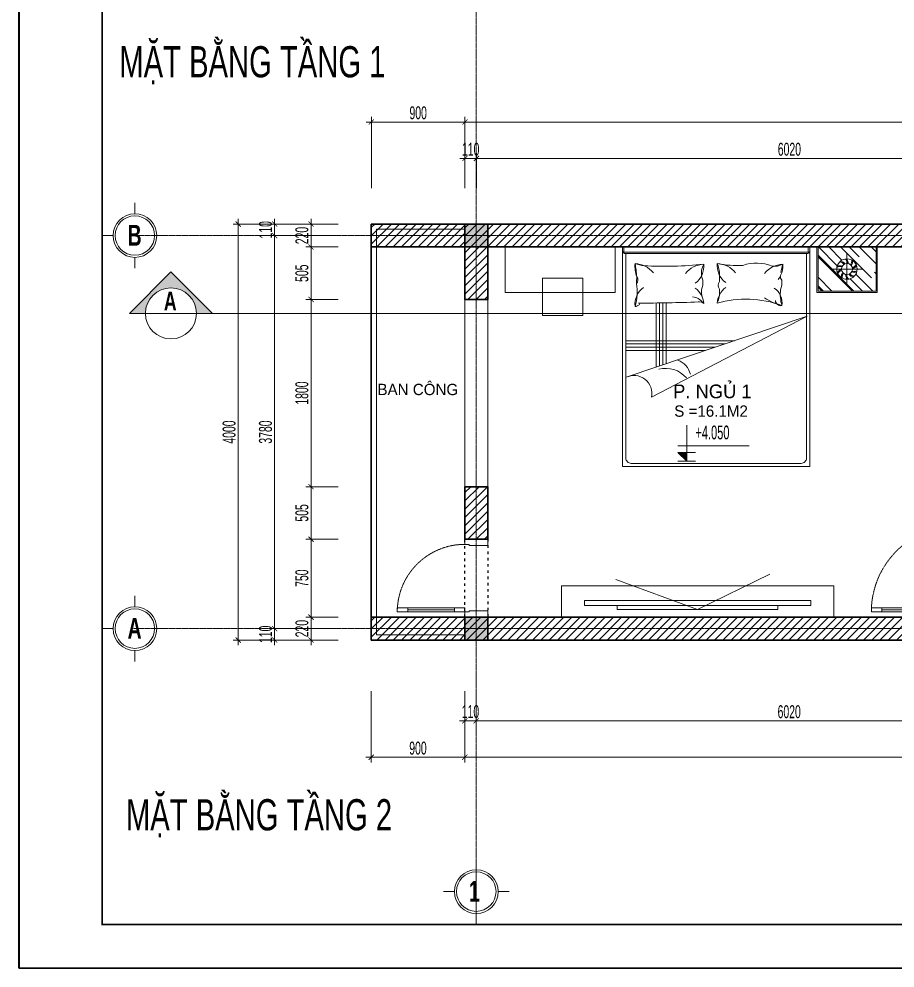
# Model space of a CAD drawing. Header units: millimetres. Extents: x 1336014 to 2939047, y -333549 to -60566.
# Drawn here: x 1362817 to 1371242, y -109720 to -100593 of the extents above; entities that cross this region are included whole.
import ezdxf
from ezdxf.enums import TextEntityAlignment as Align

# ---------------------------------------------------------------- set-up
doc = ezdxf.new("R2010")
doc.units = ezdxf.units.MM
doc.header["$MEASUREMENT"] = 0
for name, pattern in [('ACAD_ISO03W100', [30, 12, -18]), ('CENTER2', [1.125, 0.75, -0.125, 0.125, -0.125]), ('HIDDEN', [0.375, 0.25, -0.125])]:
    doc.linetypes.add(name, pattern=pattern)
for name, color, linetype, lineweight in [('01.Cut', 255, 'Continuous', 35), ('02.Thay', 145, 'Continuous', 15), ('03.Manh', 251, 'Continuous', 13), ('05.Text', 253, 'Continuous', 18), ('06.betong', 2, 'Continuous', 35), ('07.noithat', 45, 'Continuous', 9), ('08.Dim', 156, 'Continuous', 15), ('09.Hatch', 250, 'Continuous', 5), ('10.Text', 254, 'Continuous', 18), ('10.truc', 250, 'CENTER2', 20), ('11.Khung bo', 32, 'Continuous', 50), ('12.Khung', 36, 'Continuous', 25), ('14. Net cua', 34, 'Continuous', 20), ('DIM', 252, 'Continuous', 20), ('NN_KI HIEU', 22, 'Continuous', 18)]:
    doc.layers.add(name, color=color, linetype=linetype, lineweight=lineweight)
doc.layers.add('text', color=7, linetype='Continuous')
doc.layers.add('truc1', color=250, linetype='ACAD_ISO03W100')
doc.layers.add('Tpl_Bound', color=1, linetype='Continuous', plot=False)
doc.styles.add('AVANTH', font='')
doc.styles.add('AVANTHB', font='')
doc.styles.add('TT5_Ghi chu 1', font='', dxfattribs={"width": 0.7, "height": 240})
doc.styles.add('TT5_Text Dim', font='hoatbif.shx', dxfattribs={"width": 0.6})
doc.styles.get('AVANTH').set_extended_font_data('.VnAvantH')
doc.styles.get('AVANTHB').set_extended_font_data('.VnAvantH', bold=True)
doc.styles.get('TT5_Ghi chu 1').set_extended_font_data('.VnBlackH')
doc.dimstyles.new('TT5_Dim 1-50', dxfattribs={"dimscale": 50, "dimtxt": 2.5, "dimasz": 1, "dimexe": 1, "dimexo": 0.5, "dimgap": 0.5, "dimtad": 1, "dimdec": 0, "dimzin": 0, "dimdsep": 46, "dimtxsty": 'TT5_Text Dim', "dimblk": 'ARCHTICK', "dimcen": 0, "dimdle": 1, "dimclrd": 256, "dimclre": 256, "dimclrt": 1, "dimadec": 0, "dimazin": 0, "dimtfac": 0.015, "dimtdec": 0, "dimtix": 1, "dimtmove": 2, "dimatfit": 3, "dimldrblk": 'DOT', "dimfxl": 1, "dimtolj": 1, "dimtzin": 0, "dimlwd": -1, "dimlwe": -1, "dimarcsym": 1})
pattern_1 = [(45, (827697.484, -82061.864), (-39.7747564, 39.7747564), [])]

# ---------------------------------------------------------------- blocks, each defined once
blk = doc.blocks.new('100')
at = {"layer": '11.Khung bo', "const_width": 26.7}
blk.add_lwpolyline([(1860913, -945240), (1860913, -916940), (1896063, -916940), (1896063, -945240)], close=True, dxfattribs=at)
blk.add_lwpolyline([(1860913, -945240), (1860913, -916940), (1896063, -916940), (1896063, -945240)], close=True, dxfattribs=at)
blk.add_lwpolyline([(1860913, -945240), (1860913, -916940), (1896063, -916940), (1896063, -945240)], close=True, dxfattribs=at)
at = {"layer": '12.Khung'}
blk.add_lwpolyline([(1901579, -945940), (1901579, -916240), (1859580, -916240), (1859580, -945940)], close=True, dxfattribs=at)
blk.add_lwpolyline([(1901579, -945940), (1901579, -916240), (1859580, -916240), (1859580, -945940)], close=True, dxfattribs=at)
blk.add_lwpolyline([(1901579, -945940), (1901579, -916240), (1859580, -916240), (1859580, -945940)], close=True, dxfattribs=at)
blk = doc.blocks.new('DFGFH')
h = blk.add_hatch(color=256)
h.dxf.hatch_style = 1
h.paths.add_polyline_path([(15438.1, 12136.8), (15658.1, 12136.8), (15658.1, 12356.8), (15438.1, 12356.8)])
blk.add_lwpolyline([(15438.1, 12136.8), (15658.1, 12136.8), (15658.1, 12356.8), (15438.1, 12356.8)], close=True)
blk = doc.blocks.new('DANHTRUC')
for p, q in [((980383, -947347), (980383, -947137)), ((979963, -947767), (979753, -947767)), ((980803, -947767), (981013, -947767)), ((980383, -948187), (980383, -948397))]:
    blk.add_line(p, q)
for radius in [420, 380]:
    blk.add_circle((980383, -947767), radius)
blk = doc.blocks.new('_ARCHTICK')
at = {"const_width": 0.15}
blk.add_lwpolyline([(-0.5, -0.5), (0.5, 0.5)], dxfattribs=at)
blk = doc.blocks.new('*D214')
at = {"layer": '08.Dim', "transparency": 16777216}
for p, q in [((1367214.5, -107055.9), (1367214.5, -107393.4)), ((1373234.5, -107055.9), (1373234.5, -107393.4)), ((1367164.5, -107343.4), (1373284.5, -107343.4))]:
    blk.add_line(p, q, dxfattribs=at)
at = {"layer": 'Defpoints', "color": 0, "transparency": 16777216}
for p in [(1367214.5, -107030.9), (1373234.5, -107030.9), (1373234.5, -107343.4)]:
    blk.add_point(p, dxfattribs=at)
at = {"layer": '08.Dim', "transparency": 16777216, "xscale": 50, "yscale": 50, "zscale": 50, "rotation": 180}
blk.add_blockref('_ARCHTICK', (1367214.5, -107343.4), dxfattribs=at)
at = {"layer": '08.Dim', "transparency": 16777216, "xscale": 50, "yscale": 50, "zscale": 50}
blk.add_blockref('_ARCHTICK', (1373234.5, -107343.4), dxfattribs=at)
at = {"layer": '08.Dim', "color": 1, "transparency": 16777216, "insert": (1370224.5, -107255.9), "char_height": 125, "attachment_point": 5, "style": 'TT5_Text Dim'}
blk.add_mtext('\\A1;6020', dxfattribs=at)
blk = doc.blocks.new('_DOT')
blk.add_line((-0.5, 0), (-1, 0))
at = {"const_width": 0.5}
blk.add_lwpolyline([(-0.25, 0, 1), (0.25, 0, 1)], format="xyb", close=True, dxfattribs=at)
blk = doc.blocks.new('*D223')
at = {"layer": '08.Dim', "transparency": 16777216}
for p, q in [((1367104.5, -107055.9), (1367104.5, -107743.4)), ((1382104.5, -107055.9), (1382104.5, -107743.4)), ((1367054.5, -107693.4), (1382154.5, -107693.4))]:
    blk.add_line(p, q, dxfattribs=at)
at = {"layer": 'Defpoints', "color": 0, "transparency": 16777216}
for p in [(1367104.5, -107030.9), (1382104.5, -107030.9), (1382104.5, -107693.4)]:
    blk.add_point(p, dxfattribs=at)
at = {"layer": '08.Dim', "transparency": 16777216, "xscale": 50, "yscale": 50, "zscale": 50, "rotation": 180}
blk.add_blockref('_ARCHTICK', (1367104.5, -107693.4), dxfattribs=at)
at = {"layer": '08.Dim', "transparency": 16777216, "xscale": 50, "yscale": 50, "zscale": 50}
blk.add_blockref('_ARCHTICK', (1382104.5, -107693.4), dxfattribs=at)
at = {"layer": '08.Dim', "color": 1, "transparency": 16777216, "insert": (1375104.5, -107605.9), "char_height": 125, "attachment_point": 5, "style": 'TT5_Text Dim'}
blk.add_mtext('\\A1;15000', dxfattribs=at)
blk = doc.blocks.new('*D228')
at = {"layer": '08.Dim', "transparency": 16777216}
for p, q in [((1365888.1, -102565.8), (1365226.1, -102565.8)), ((1365276.1, -102565.8), (1365276.1, -102515.8)), ((1365276.1, -102565.8), (1365276.1, -102675.8)), ((1365888.1, -102675.8), (1365226.1, -102675.8)), ((1365276.1, -102675.8), (1365276.1, -102725.8))]:
    blk.add_line(p, q, dxfattribs=at)
at = {"layer": 'Defpoints', "color": 0, "transparency": 16777216}
for p in [(1365913.1, -102565.8), (1365276.1, -102675.8), (1365913.1, -102675.8)]:
    blk.add_point(p, dxfattribs=at)
at = {"layer": '08.Dim', "transparency": 16777216, "xscale": 50, "yscale": 50, "zscale": 50}
for p, rotation in [((1365276.1, -102565.8), 270), ((1365276.1, -102675.8), 90)]:
    blk.add_blockref('_ARCHTICK', p, dxfattribs=dict(at, rotation=rotation))
at = {"layer": '08.Dim', "color": 1, "transparency": 16777216, "insert": (1365188.6, -102620.8), "char_height": 125, "attachment_point": 5, "rotation": 90, "style": 'TT5_Text Dim'}
blk.add_mtext('\\A1;110', dxfattribs=at)
blk = doc.blocks.new('*D229')
at = {"layer": '08.Dim', "transparency": 16777216}
for p, q in [((1365276.1, -102625.8), (1365276.1, -106505.8)), ((1365888.1, -102675.8), (1365226.1, -102675.8)), ((1365888.1, -106455.8), (1365226.1, -106455.8))]:
    blk.add_line(p, q, dxfattribs=at)
at = {"layer": 'Defpoints', "color": 0, "transparency": 16777216}
for p in [(1365913.1, -102675.8), (1365276.1, -106455.8), (1365913.1, -106455.8)]:
    blk.add_point(p, dxfattribs=at)
at = {"layer": '08.Dim', "transparency": 16777216, "xscale": 50, "yscale": 50, "zscale": 50}
for p, rotation in [((1365276.1, -102675.8), 90), ((1365276.1, -106455.8), 270)]:
    blk.add_blockref('_ARCHTICK', p, dxfattribs=dict(at, rotation=rotation))
at = {"layer": '08.Dim', "color": 1, "transparency": 16777216, "insert": (1365188.6, -104565.8), "char_height": 125, "attachment_point": 5, "rotation": 90, "style": 'TT5_Text Dim'}
blk.add_mtext('\\A1;3780', dxfattribs=at)
blk = doc.blocks.new('*D230')
at = {"layer": '08.Dim', "transparency": 16777216}
for p, q in [((1365276.1, -106455.8), (1365276.1, -106405.8)), ((1365888.1, -106455.8), (1365226.1, -106455.8)), ((1365276.1, -106455.8), (1365276.1, -106565.8)), ((1365888.1, -106565.8), (1365226.1, -106565.8)), ((1365276.1, -106565.8), (1365276.1, -106615.8))]:
    blk.add_line(p, q, dxfattribs=at)
at = {"layer": 'Defpoints', "color": 0, "transparency": 16777216}
for p in [(1365913.1, -106455.8), (1365276.1, -106565.8), (1365913.1, -106565.8)]:
    blk.add_point(p, dxfattribs=at)
at = {"layer": '08.Dim', "transparency": 16777216, "xscale": 50, "yscale": 50, "zscale": 50}
for p, rotation in [((1365276.1, -106455.8), 270), ((1365276.1, -106565.8), 90)]:
    blk.add_blockref('_ARCHTICK', p, dxfattribs=dict(at, rotation=rotation))
at = {"layer": '08.Dim', "color": 1, "transparency": 16777216, "insert": (1365188.6, -106510.8), "char_height": 125, "attachment_point": 5, "rotation": 90, "style": 'TT5_Text Dim'}
blk.add_mtext('\\A1;110', dxfattribs=at)
blk = doc.blocks.new('*D231')
at = {"layer": '08.Dim', "transparency": 16777216}
for p, q in [((1365888.1, -102565.8), (1364876.1, -102565.8)), ((1364926.1, -102515.8), (1364926.1, -106615.8)), ((1365888.1, -106565.8), (1364876.1, -106565.8))]:
    blk.add_line(p, q, dxfattribs=at)
at = {"layer": 'Defpoints', "color": 0, "transparency": 16777216}
for p in [(1365913.1, -102565.8), (1364926.1, -106565.8), (1365913.1, -106565.8)]:
    blk.add_point(p, dxfattribs=at)
at = {"layer": '08.Dim', "transparency": 16777216, "xscale": 50, "yscale": 50, "zscale": 50}
for p, rotation in [((1364926.1, -102565.8), 90), ((1364926.1, -106565.8), 270)]:
    blk.add_blockref('_ARCHTICK', p, dxfattribs=dict(at, rotation=rotation))
at = {"layer": '08.Dim', "color": 1, "transparency": 16777216, "insert": (1364838.6, -104565.8), "char_height": 125, "attachment_point": 5, "rotation": 90, "style": 'TT5_Text Dim'}
blk.add_mtext('\\A1;4000', dxfattribs=at)
blk = doc.blocks.new('*D243')
at = {"layer": '08.Dim', "transparency": 16777216}
for p, q in [((1367166.5, -101934.1), (1373286.5, -101934.1)), ((1367216.5, -102221.6), (1367216.5, -101884.1)), ((1373236.5, -102221.6), (1373236.5, -101884.1))]:
    blk.add_line(p, q, dxfattribs=at)
at = {"layer": 'Defpoints', "color": 0, "transparency": 16777216}
for p in [(1373236.5, -101934.1), (1367216.5, -102246.6), (1373236.5, -102246.6)]:
    blk.add_point(p, dxfattribs=at)
at = {"layer": '08.Dim', "transparency": 16777216, "xscale": 50, "yscale": 50, "zscale": 50, "rotation": 180}
blk.add_blockref('_ARCHTICK', (1367216.5, -101934.1), dxfattribs=at)
at = {"layer": '08.Dim', "transparency": 16777216, "xscale": 50, "yscale": 50, "zscale": 50}
blk.add_blockref('_ARCHTICK', (1373236.5, -101934.1), dxfattribs=at)
at = {"layer": '08.Dim', "color": 1, "transparency": 16777216, "insert": (1370226.5, -101846.6), "char_height": 125, "attachment_point": 5, "style": 'TT5_Text Dim'}
blk.add_mtext('\\A1;6020', dxfattribs=at)
blk = doc.blocks.new('*D246')
at = {"layer": '08.Dim', "transparency": 16777216}
for p, q in [((1367106.5, -101934.1), (1367056.5, -101934.1)), ((1367106.5, -102221.6), (1367106.5, -101884.1)), ((1367106.5, -101934.1), (1367216.5, -101934.1)), ((1367216.5, -102221.6), (1367216.5, -101884.1)), ((1367216.5, -101934.1), (1367266.5, -101934.1))]:
    blk.add_line(p, q, dxfattribs=at)
at = {"layer": 'Defpoints', "color": 0, "transparency": 16777216}
for p in [(1367216.5, -101934.1), (1367106.5, -102246.6), (1367216.5, -102246.6)]:
    blk.add_point(p, dxfattribs=at)
at = {"layer": '08.Dim', "transparency": 16777216, "xscale": 50, "yscale": 50, "zscale": 50}
blk.add_blockref('_ARCHTICK', (1367106.5, -101934.1), dxfattribs=at)
at = {"layer": '08.Dim', "transparency": 16777216, "xscale": 50, "yscale": 50, "zscale": 50, "rotation": 180}
blk.add_blockref('_ARCHTICK', (1367216.5, -101934.1), dxfattribs=at)
at = {"layer": '08.Dim', "color": 1, "transparency": 16777216, "insert": (1367161.5, -101846.6), "char_height": 125, "attachment_point": 5, "style": 'TT5_Text Dim'}
blk.add_mtext('\\A1;110', dxfattribs=at)
blk = doc.blocks.new('*D248')
at = {"layer": '08.Dim', "transparency": 16777216}
for p, q in [((1367106.5, -102221.6), (1367106.5, -101534.1)), ((1382106.5, -102221.6), (1382106.5, -101534.1)), ((1367056.5, -101584.1), (1382156.5, -101584.1))]:
    blk.add_line(p, q, dxfattribs=at)
at = {"layer": 'Defpoints', "color": 0, "transparency": 16777216}
for p in [(1382106.5, -101584.1), (1367106.5, -102246.6), (1382106.5, -102246.6)]:
    blk.add_point(p, dxfattribs=at)
at = {"layer": '08.Dim', "transparency": 16777216, "xscale": 50, "yscale": 50, "zscale": 50, "rotation": 180}
blk.add_blockref('_ARCHTICK', (1367106.5, -101584.1), dxfattribs=at)
at = {"layer": '08.Dim', "transparency": 16777216, "xscale": 50, "yscale": 50, "zscale": 50}
blk.add_blockref('_ARCHTICK', (1382106.5, -101584.1), dxfattribs=at)
at = {"layer": '08.Dim', "color": 1, "transparency": 16777216, "insert": (1375306.5, -101496.6), "char_height": 125, "attachment_point": 5, "style": 'TT5_Text Dim'}
blk.add_mtext('\\A1;15000', dxfattribs=at)
blk = doc.blocks.new('*U19')
blk.add_line((-70, 100), (-70, 730))
for points in [[(-50, 0), (-50, 830), (-90, 830), (-90, 0)], [(-50, 100), (-90, 100), (-90, 730), (-50, 730)]]:
    blk.add_lwpolyline(points, close=True)
at = {"lineweight": 13}
for points in [[(-930, -110), (-870, -110), (-870, -40), (-880, -40), (-880, 0), (-930, 0)], [(0, -110), (-60, -110), (-60, -40), (-50, -40), (-50, 0), (0, 0)]]:
    blk.add_lwpolyline(points, close=True, dxfattribs=at)
at = {"linetype": 'HIDDEN'}
blk.add_arc((-50, 0), 830, 90, 180, dxfattribs=at)
blk = doc.blocks.new('r34ter')
at = {"color": 0}
for p, q in [((486563.4, -34717.5), (483646.1, -34717.5)), ((484769.8, -34717.5), (487211.6, -34717.5)), ((486648.9, -34717.5), (486648.9, -35142)), ((486834.2, -34899.2), (486652.5, -34717.5)), ((486879.3, -34844.3), (486752.6, -34717.5)), ((487162.5, -35015.6), (486864.4, -34717.5)), ((487043.3, -34811.1), (486949.7, -34717.5)), ((487206.6, -34880.2), (487043.9, -34717.5)), ((487206.6, -34765.4), (487158.7, -34717.5)), ((487206.6, -35142), (487206.6, -34717.5)), ((484801, -34781.8), (485669.8, -34781.8)), ((485669.8, -34781.8), (484811, -34781.8)), ((486538.6, -34781.8), (485669.8, -34781.8)), ((486994.6, -35142), (486648.9, -34796.3)), ((486979.9, -35142), (486648.9, -34811)), ((486927.3, -35079.8), (486927.3, -34779.7)), ((487077.4, -34929.8), (486777.3, -34929.8)), ((486782.7, -35142), (486648.9, -35008.2)), ((487077, -35142), (486957.9, -35022.9)), ((487177, -35142), (487012.8, -34977.8)), ((487206.6, -34974.4), (487190.5, -34958.3)), ((486700.3, -35142), (486648.9, -35090.6)), ((486685.6, -35142), (486648.9, -35105.3)), ((486648.9, -35142), (487206.6, -35142)), ((485093.8, -35256.2), (485093.8, -35872.8)), ((485125, -35255.8), (485125, -35862.3)), ((485156.2, -35255.3), (485156.2, -35851.8)), ((485187.5, -35254.7), (485187.5, -35841.2)), ((485845.1, -35619.2), (484801, -35619.2)), ((485752.6, -35650.5), (484801, -35650.5)), ((485660.2, -35681.7), (484801, -35681.7)), ((485567.7, -35712.9), (484801, -35712.9))]:
    blk.add_line(p, q, dxfattribs=at)
for points in [[(484696.8, -34717.5), (484696.8, -35154.5), (483638.6, -35154.5), (483638.6, -34717.5)], [(484769.8, -34717.5), (484769.8, -36829.6), (486569.8, -36829.6), (486569.8, -34717.5)], [(486553, -34766.3), (484780.2, -34766.3), (484780.2, -34717.5), (486553, -34717.5), (486553, -34766.3)], [(486636.4, -34717.5), (486636.4, -35154.5), (487219.1, -35154.5), (487219.1, -34717.5)]]:
    blk.add_lwpolyline(points, dxfattribs=at)
for points in [[(484801, -34781.8), (484801, -36746.4, 0.414214), (484853, -36798.4), (486486.6, -36798.4, 0.414214), (486538.6, -36746.4), (486538.6, -34781.8)], [(484976.2, -34897.9, 0.040806), (485549.1, -34883.1, 0.040806)]]:
    blk.add_lwpolyline(points, format="xyb", dxfattribs=at)
blk.add_lwpolyline([(483999, -35018.3), (484386.7, -35018.3), (484386.7, -35376.5), (483999, -35376.5)], close=True, dxfattribs=at)
blk.add_lwpolyline([(485046, -36162.5), (486543.6, -35383.5), (484802.3, -35971.2, -0.631774)], format="xyb", close=True, dxfattribs=at)
for radius in [98, 53.1]:
    blk.add_circle((486927.3, -34929.8), radius, dxfattribs=at)
for centre, radius, start, end in [((484801, -34750.6), 31.2, 180, 270), ((486538.6, -34750.6), 31.2, 270, 0), ((486858, -34909.9), 48, 31.46198, 91.69983), ((486854.8, -34915.3), 63, 33.51025, 79.82997), ((486882.9, -34873), 48, 355.46198, 55.69983), ((486877.2, -34875.5), 63, 357.51025, 43.82997), ((486924.8, -34857.7), 48, 319.46198, 19.69983), ((486918.7, -34856.3), 63, 321.51025, 7.82997), ((485209.4, -34902.4), 320.9, 175.30484, 198.69419), ((485006.8, -34592.7), 306.7, 247.51785, 264.26696), ((484871.7, -35130.4), 254.9, 40.4189, 85.9871), ((483208.8, -35148), 1702.6, 4.80985, 9.18918), ((485566.9, -35137.3), 254.9, 94.0129, 139.5811), ((485348, -34903.8), 202.2, 306.5711, 5.88998), ((485711.1, -34970), 183.9, 151.77364, 201.69827), ((485881.5, -34896.9), 202.2, 174.11002, 233.4289), ((485308.7, -35005.5), 393.6, 353.49469, 19.18669), ((485662.6, -35130.4), 254.9, 40.4189, 85.9871), ((485869.5, -34005.7), 890.8, 257.74383, 273.62843), ((486057.1, -35276.2), 403.5, 68.20259, 108.9817), ((486327.2, -35137.3), 254.9, 94.0129, 139.5811), ((486230.7, -34740.7), 162.6, 261.59582, 298.90918), ((486108.2, -34903.8), 202.2, 333.73715, 5.88998), ((486825.4, -35034.9), 538, 163.60457, 172.3273), ((486859.6, -34954.4), 48, 67.46198, 127.69983), ((486860.2, -34960.7), 63, 69.51025, 115.82997), ((486891.2, -34994.3), 63, 105.51025, 151.82997), ((486887, -34989.5), 48, 103.46198, 163.69983), ((486995.1, -34905.1), 48, 247.46198, 307.69983), ((486967.6, -34870), 48, 283.46198, 343.69983), ((486963.5, -34865.3), 63, 285.51025, 331.82997), ((484871, -35036.5), 46.4, 314.4736, 42.17134), ((482448.6, -34957.7), 2457.4, 357.39054, 358.88764), ((485366.9, -35061), 174.9, 337.01696, 7.53676), ((486108.2, -34903.8), 202.2, 320.94042, 333.73715), ((486335.2, -35005.3), 47.7, 165.35061, 223.26844), ((486127.1, -35061), 174.9, 337.01696, 7.53676), ((486936, -35003.2), 63, 141.51025, 187.82997), ((486929.9, -35001.8), 48, 139.46198, 199.69983), ((486977.5, -34984), 63, 177.51025, 223.82997), ((486971.7, -34986.5), 48, 175.46198, 235.69983), ((486999.8, -34944.2), 63, 213.51025, 259.82997), ((486996.6, -34949.6), 48, 211.46198, 271.69983), ((486994.5, -34898.8), 63, 249.51025, 295.82997), ((485090.6, -35268.8), 202.2, 126.5711, 185.88998), ((484393.8, -35147.6), 515.6, 344.0243, 8.70709), ((485348, -35275.7), 202.2, 4.31813, 53.4289), ((485718, -35145.1), 190.8, 175.22328, 196.23004), ((485889.2, -35275.7), 212.2, 127.11975, 175.09005), ((485744.7, -35085.1), 56.9, 142.08329, 220.902), ((485359, -35143.6), 343.3, 343.79543, 3.55541), ((486132, -35255.3), 171.7, 351.26213, 55.75721), ((486675.5, -35171.1), 389.7, 173.82958, 196.4356), ((485434.2, -35324.2), 127.2, 33.62799, 86.47438), ((485953.3, -36221), 1002.1, 69.65065, 105.96307), ((486481.1, -34643), 663.1, 238.34989, 254.31375), ((484885.9, -35230.4), 59.3, 273.47085, 328.54118), ((484871.7, -35035.3), 254.9, 274.0129, 278.34166), ((484868.1, -17720.5), 17537.2, 270.17399, 272.05214), ((485508.5, -35307.9), 62.8, 49.09906, 101.37023), ((486289.9, -35233.1), 49.7, 179.77267, 283.80184), ((485232.3, -35987.7), 194.7, 14.1863, 69.12121), ((485183.2, -36147.6), 262.9, 40.62904, 104.37123)]:
    blk.add_arc(centre, radius, start, end, dxfattribs=at)
blk = doc.blocks.new('*U28')
blk.add_line((-70, 100), (-70, 550))
for points in [[(-50, 0), (-50, 650), (-90, 650), (-90, 0)], [(-50, 100), (-90, 100), (-90, 550), (-50, 550)]]:
    blk.add_lwpolyline(points, close=True)
at = {"lineweight": 13}
for points in [[(-750, -220), (-690, -220), (-690, -40), (-700, -40), (-700, 0), (-750, 0)], [(0, -220), (-60, -220), (-60, -40), (-50, -40), (-50, 0), (0, 0)]]:
    blk.add_lwpolyline(points, close=True, dxfattribs=at)
at = {"linetype": 'HIDDEN'}
blk.add_arc((-50, 0), 650, 90, 180, dxfattribs=at)
blk = doc.blocks.new('tivisss')
at = {"layer": '03.Manh'}
for points in [[(-833.1, 25.6), (1103.1, 25.6), (1103.1, -17.8), (-833.1, -17.8)], [(-553.3, 60.3), (823.3, 60.3), (823.3, 25.6), (-553.3, 25.6)]]:
    blk.add_lwpolyline(points, close=True, dxfattribs=at)
for points in [[(135, 60.3), (-563.3, -197.3)], [(135, 60.3), (753.1, -240.9)]]:
    blk.add_lwpolyline(points, dxfattribs=at)
blk = doc.blocks.new('A$C4E7C6F34')
at = {"layer": 'DIM'}
blk.add_hatch(color=256, dxfattribs=at).paths.add_polyline_path([(-38, 0), (-38, 138), (-178, 138)])
for p, q in [((-38, 576), (-38, 0)), ((964, 248), (-178, 248)), ((-178, 138), (101, 138)), ((-178, 138), (-38, 0)), ((-178, 0), (101, 0))]:
    blk.add_line(p, q, dxfattribs=at)
at = {"layer": 'text', "style": 'TT5_Text Dim', "flags": 8}
blk.add_attdef('%%P0.000', text='', height=220, dxfattribs=at).set_placement((102, 461), align=Align.MIDDLE_LEFT)
blk = doc.blocks.new('*D297')
at = {"layer": '08.Dim', "transparency": 16777216}
for p, q in [((1366204.5, -107055.9), (1366204.5, -107743.4)), ((1367104.5, -107055.9), (1367104.5, -107743.4)), ((1366154.5, -107693.4), (1367154.5, -107693.4))]:
    blk.add_line(p, q, dxfattribs=at)
at = {"layer": 'Defpoints', "color": 0, "transparency": 16777216}
for p in [(1366204.5, -107030.9), (1367104.5, -107030.9), (1367104.5, -107693.4)]:
    blk.add_point(p, dxfattribs=at)
at = {"layer": '08.Dim', "transparency": 16777216, "xscale": 50, "yscale": 50, "zscale": 50, "rotation": 180}
blk.add_blockref('_ARCHTICK', (1366204.5, -107693.4), dxfattribs=at)
at = {"layer": '08.Dim', "transparency": 16777216, "xscale": 50, "yscale": 50, "zscale": 50}
blk.add_blockref('_ARCHTICK', (1367104.5, -107693.4), dxfattribs=at)
at = {"layer": '08.Dim', "color": 1, "transparency": 16777216, "insert": (1366654.5, -107605.9), "char_height": 125, "attachment_point": 5, "style": 'TT5_Text Dim'}
blk.add_mtext('\\A1;900', dxfattribs=at)
blk = doc.blocks.new('*D298')
at = {"layer": '08.Dim', "transparency": 16777216}
for p, q in [((1367104.5, -107055.9), (1367104.5, -107392.4)), ((1367214.5, -107055.9), (1367214.5, -107392.4)), ((1367104.5, -107342.4), (1367054.5, -107342.4)), ((1367104.5, -107342.4), (1367214.5, -107342.4)), ((1367214.5, -107342.4), (1367264.5, -107342.4))]:
    blk.add_line(p, q, dxfattribs=at)
at = {"layer": 'Defpoints', "color": 0, "transparency": 16777216}
for p in [(1367104.5, -107030.9), (1367214.5, -107030.9), (1367214.5, -107342.4)]:
    blk.add_point(p, dxfattribs=at)
at = {"layer": '08.Dim', "transparency": 16777216, "xscale": 50, "yscale": 50, "zscale": 50}
blk.add_blockref('_ARCHTICK', (1367104.5, -107342.4), dxfattribs=at)
at = {"layer": '08.Dim', "transparency": 16777216, "xscale": 50, "yscale": 50, "zscale": 50, "rotation": 180}
blk.add_blockref('_ARCHTICK', (1367214.5, -107342.4), dxfattribs=at)
at = {"layer": '08.Dim', "color": 1, "transparency": 16777216, "insert": (1367159.5, -107254.9), "char_height": 125, "attachment_point": 5, "style": 'TT5_Text Dim'}
blk.add_mtext('\\A1;110', dxfattribs=at)
blk = doc.blocks.new('*D299')
at = {"layer": '08.Dim', "transparency": 16777216}
for p, q in [((1366206.5, -102221.6), (1366206.5, -101534.1)), ((1367106.5, -102221.6), (1367106.5, -101534.1)), ((1367156.5, -101584.1), (1366156.5, -101584.1))]:
    blk.add_line(p, q, dxfattribs=at)
at = {"layer": 'Defpoints', "color": 0, "transparency": 16777216}
for p in [(1366206.5, -101584.1), (1366206.5, -102246.6), (1367106.5, -102246.6)]:
    blk.add_point(p, dxfattribs=at)
at = {"layer": '08.Dim', "transparency": 16777216, "xscale": 50, "yscale": 50, "zscale": 50, "rotation": 180}
blk.add_blockref('_ARCHTICK', (1366206.5, -101584.1), dxfattribs=at)
at = {"layer": '08.Dim', "transparency": 16777216, "xscale": 50, "yscale": 50, "zscale": 50}
blk.add_blockref('_ARCHTICK', (1367106.5, -101584.1), dxfattribs=at)
at = {"layer": '08.Dim', "color": 1, "transparency": 16777216, "insert": (1366656.5, -101496.6), "char_height": 125, "attachment_point": 5, "style": 'TT5_Text Dim'}
blk.add_mtext('\\A1;900', dxfattribs=at)
blk = doc.blocks.new('*D292')
at = {"layer": '08.Dim', "transparency": 16777216}
for p, q in [((1365888.1, -102565.8), (1365576.1, -102565.8)), ((1365626.1, -102565.8), (1365626.1, -102515.8)), ((1365626.1, -102565.8), (1365626.1, -102785.8)), ((1365888.1, -102785.8), (1365576.1, -102785.8)), ((1365626.1, -102785.8), (1365626.1, -102835.8))]:
    blk.add_line(p, q, dxfattribs=at)
at = {"layer": 'Defpoints', "color": 0, "transparency": 16777216}
for p in [(1365913.1, -102565.8), (1365626.1, -102785.8), (1365913.1, -102785.8)]:
    blk.add_point(p, dxfattribs=at)
at = {"layer": '08.Dim', "transparency": 16777216, "xscale": 50, "yscale": 50, "zscale": 50}
for p, rotation in [((1365626.1, -102565.8), 270), ((1365626.1, -102785.8), 90)]:
    blk.add_blockref('_ARCHTICK', p, dxfattribs=dict(at, rotation=rotation))
at = {"layer": '08.Dim', "color": 1, "transparency": 16777216, "insert": (1365538.6, -102675.8), "char_height": 125, "attachment_point": 5, "rotation": 90, "style": 'TT5_Text Dim'}
blk.add_mtext('\\A1;220', dxfattribs=at)
blk = doc.blocks.new('*D293')
at = {"layer": '08.Dim', "transparency": 16777216}
for p, q in [((1365626.1, -102735.8), (1365626.1, -103340.6)), ((1365888.1, -102785.8), (1365576.1, -102785.8)), ((1365888.1, -103290.6), (1365576.1, -103290.6))]:
    blk.add_line(p, q, dxfattribs=at)
at = {"layer": 'Defpoints', "color": 0, "transparency": 16777216}
for p in [(1365913.1, -102785.8), (1365626.1, -103290.6), (1365913.1, -103290.6)]:
    blk.add_point(p, dxfattribs=at)
at = {"layer": '08.Dim', "transparency": 16777216, "xscale": 50, "yscale": 50, "zscale": 50}
for p, rotation in [((1365626.1, -102785.8), 90), ((1365626.1, -103290.6), 270)]:
    blk.add_blockref('_ARCHTICK', p, dxfattribs=dict(at, rotation=rotation))
at = {"layer": '08.Dim', "color": 1, "transparency": 16777216, "insert": (1365538.6, -103038.2), "char_height": 125, "attachment_point": 5, "rotation": 90, "style": 'TT5_Text Dim'}
blk.add_mtext('\\A1;505', dxfattribs=at)
blk = doc.blocks.new('*D294')
at = {"layer": '08.Dim', "transparency": 16777216}
for p, q in [((1365888.1, -103290.6), (1365576.1, -103290.6)), ((1365626.1, -103240.6), (1365626.1, -105141)), ((1365888.1, -105091), (1365576.1, -105091))]:
    blk.add_line(p, q, dxfattribs=at)
at = {"layer": 'Defpoints', "color": 0, "transparency": 16777216}
for p in [(1365913.1, -103290.6), (1365626.1, -105091), (1365913.1, -105091)]:
    blk.add_point(p, dxfattribs=at)
at = {"layer": '08.Dim', "transparency": 16777216, "xscale": 50, "yscale": 50, "zscale": 50}
for p, rotation in [((1365626.1, -103290.6), 90), ((1365626.1, -105091), 270)]:
    blk.add_blockref('_ARCHTICK', p, dxfattribs=dict(at, rotation=rotation))
at = {"layer": '08.Dim', "color": 1, "transparency": 16777216, "insert": (1365538.6, -104190.8), "char_height": 125, "attachment_point": 5, "rotation": 90, "style": 'TT5_Text Dim'}
blk.add_mtext('\\A1;1800', dxfattribs=at)
blk = doc.blocks.new('*D295')
at = {"layer": '08.Dim', "transparency": 16777216}
for p, q in [((1365626.1, -105041), (1365626.1, -105645.8)), ((1365888.1, -105091), (1365576.1, -105091)), ((1365888.1, -105595.8), (1365576.1, -105595.8))]:
    blk.add_line(p, q, dxfattribs=at)
at = {"layer": 'Defpoints', "color": 0, "transparency": 16777216}
for p in [(1365913.1, -105091), (1365626.1, -105595.8), (1365913.1, -105595.8)]:
    blk.add_point(p, dxfattribs=at)
at = {"layer": '08.Dim', "transparency": 16777216, "xscale": 50, "yscale": 50, "zscale": 50}
for p, rotation in [((1365626.1, -105091), 90), ((1365626.1, -105595.8), 270)]:
    blk.add_blockref('_ARCHTICK', p, dxfattribs=dict(at, rotation=rotation))
at = {"layer": '08.Dim', "color": 1, "transparency": 16777216, "insert": (1365538.6, -105343.4), "char_height": 125, "attachment_point": 5, "rotation": 90, "style": 'TT5_Text Dim'}
blk.add_mtext('\\A1;505', dxfattribs=at)
blk = doc.blocks.new('*D296')
at = {"layer": '08.Dim', "transparency": 16777216}
for p, q in [((1365626.1, -105545.8), (1365626.1, -106395.8)), ((1365888.1, -105595.8), (1365576.1, -105595.8)), ((1365888.1, -106345.8), (1365576.1, -106345.8))]:
    blk.add_line(p, q, dxfattribs=at)
at = {"layer": 'Defpoints', "color": 0, "transparency": 16777216}
for p in [(1365913.1, -105595.8), (1365626.1, -106345.8), (1365913.1, -106345.8)]:
    blk.add_point(p, dxfattribs=at)
at = {"layer": '08.Dim', "transparency": 16777216, "xscale": 50, "yscale": 50, "zscale": 50}
for p, rotation in [((1365626.1, -105595.8), 90), ((1365626.1, -106345.8), 270)]:
    blk.add_blockref('_ARCHTICK', p, dxfattribs=dict(at, rotation=rotation))
at = {"layer": '08.Dim', "color": 1, "transparency": 16777216, "insert": (1365538.6, -105970.8), "char_height": 125, "attachment_point": 5, "rotation": 90, "style": 'TT5_Text Dim'}
blk.add_mtext('\\A1;750', dxfattribs=at)
blk = doc.blocks.new('*D313')
at = {"layer": '08.Dim', "transparency": 16777216}
for p, q in [((1365626.1, -106345.8), (1365626.1, -106295.8)), ((1365888.1, -106345.8), (1365576.1, -106345.8)), ((1365626.1, -106345.8), (1365626.1, -106565.8)), ((1365888.1, -106565.8), (1365576.1, -106565.8)), ((1365626.1, -106565.8), (1365626.1, -106615.8))]:
    blk.add_line(p, q, dxfattribs=at)
at = {"layer": 'Defpoints', "color": 0, "transparency": 16777216}
for p in [(1365913.1, -106345.8), (1365626.1, -106565.8), (1365913.1, -106565.8)]:
    blk.add_point(p, dxfattribs=at)
at = {"layer": '08.Dim', "transparency": 16777216, "xscale": 50, "yscale": 50, "zscale": 50}
for p, rotation in [((1365626.1, -106345.8), 270), ((1365626.1, -106565.8), 90)]:
    blk.add_blockref('_ARCHTICK', p, dxfattribs=dict(at, rotation=rotation))
at = {"layer": '08.Dim', "color": 1, "transparency": 16777216, "insert": (1365538.6, -106455.8), "char_height": 125, "attachment_point": 5, "rotation": 90, "style": 'TT5_Text Dim'}
blk.add_mtext('\\A1;220', dxfattribs=at)

msp = doc.modelspace()

# ---------------------------------------------------------------- hatches: boundary and pattern name
at = {"layer": '09.Hatch', "ltscale": 50}
h = msp.add_hatch(dxfattribs=at)
h.set_pattern_fill('TUONGXAY', color=256, scale=450, style=0)
h.set_pattern_definition([(45, (-25199.77, 14.38), (-39.7747564, 39.7747564), [])])
h.paths.add_polyline_path([(1366205.5, -102565.8), (1367105.5, -102565.8), (1367105.5, -102785.8), (1366205.5, -102785.8)])
h = msp.add_hatch(dxfattribs=at)
h.set_pattern_fill('TUONGXAY', color=256, scale=450, style=0)
h.set_pattern_definition(pattern_1)
h.paths.add_polyline_path([(1367105.5, -102565.8), (1367105.5, -102785.8), (1367105.5, -103290.6), (1367325.5, -103290.6), (1367325.5, -102785.8), (1371844.5, -102785.8), (1371844.5, -105415.8), (1372484.5, -105415.8), (1372484.5, -105305.8), (1371954.5, -105305.8), (1371954.5, -102785.8), (1373234.5, -102785.8), (1373234.5, -105415.8), (1373344.5, -105415.8), (1373344.5, -102785.8), (1376704.5, -102785.8), (1376704.5, -102930.4), (1377849.5, -102930.4), (1377849.5, -102785.8), (1380963.5, -102785.8), (1380963.5, -102930.4), (1381885.5, -102930.4), (1381885.5, -103365.8), (1382105.5, -103365.8), (1382105.5, -102565.8)])
h.paths.add_polyline_path([(1376816.5, -102785.8), (1377794.5, -102785.8), (1377794.5, -102875.4), (1376816.5, -102875.4)], flags=16)
h.paths.add_polyline_path([(1381018.5, -102785.8), (1381885.5, -102785.8), (1381885.5, -102875.4), (1381018.5, -102875.4)], flags=16)
at = {"layer": '09.Hatch'}
msp.add_hatch(color=256, dxfattribs=at).paths.add_polyline_path([(1364524.4, -103425.1), (1364678.1, -103425.1), (1364278.9, -103025.9), (1363879.7, -103425.1), (1364033.5, -103425.1, -0.414214), (1364278.9, -103179.6, -0.414214)])
at = {"layer": '09.Hatch', "ltscale": 50}
h = msp.add_hatch(dxfattribs=at)
h.set_pattern_fill('TUONGXAY', color=256, scale=450, style=0)
h.set_pattern_definition(pattern_1)
h.paths.add_polyline_path([(1367325.5, -105091), (1367105.5, -105091), (1367105.5, -105595.8), (1367325.5, -105595.8)])
h = msp.add_hatch(dxfattribs=at)
h.set_pattern_fill('TUONGXAY', color=256, scale=450, style=0)
h.set_pattern_definition(pattern_1)
h.paths.add_polyline_path([(1382105.5, -105765.8), (1381885.5, -105765.8), (1381885.5, -106345.8), (1367105.5, -106345.8), (1367105.5, -106565.8), (1382105.5, -106565.8)])
h = msp.add_hatch(dxfattribs=at)
h.set_pattern_fill('TUONGXAY', color=256, scale=450, style=0)
h.set_pattern_definition([(45, (-25199.77, -3765.62), (-39.7747564, 39.7747564), [])])
h.paths.add_polyline_path([(1366205.5, -106345.8), (1367105.5, -106345.8), (1367105.5, -106565.8), (1366205.5, -106565.8)])

# ---------------------------------------------------------------- linework, layer by layer
at = {"layer": '01.Cut'}
for points in [[(1366205.5, -102565.8), (1382105.5, -102565.8), (1382105.5, -106565.8), (1366205.5, -106565.8)], [(1366205.5, -102565.8), (1367105.5, -102565.8), (1367105.5, -102785.8), (1366205.5, -102785.8)], [(1366205.5, -106345.8), (1367105.5, -106345.8), (1367105.5, -106565.8), (1366205.5, -106565.8)]]:
    msp.add_lwpolyline(points, close=True, dxfattribs=at)
for points in [[(1382105.5, -102565.8), (1367105.5, -102565.8), (1367105.5, -102785.8)], [(1367105.5, -103290.6), (1367105.5, -102785.8)], [(1371844.5, -102785.8), (1367325.5, -102785.8), (1367325.5, -102785.8)], [(1367325.5, -102785.8), (1367325.5, -103290.6)], [(1367325.5, -103290.6), (1367105.5, -103290.6)], [(1367105.5, -103290.6), (1367325.5, -103290.6)], [(1367105.5, -105595.8), (1367105.5, -105091)], [(1367325.5, -105091), (1367105.5, -105091)], [(1367325.5, -105091), (1367105.5, -105091)], [(1367105.5, -105091), (1367325.5, -105091)], [(1367325.5, -105091), (1367325.5, -105595.8)], [(1367105.5, -105595.8), (1367325.5, -105595.8)], [(1382105.5, -105765.8), (1382105.5, -106565.8), (1367105.5, -106565.8), (1367105.5, -106345.8), (1381885.5, -106345.8), (1381885.5, -105765.8)]]:
    msp.add_lwpolyline(points, dxfattribs=at)
at = {"layer": '02.Thay'}
for p, q in [((1364278.9, -103025.9), (1363879.7, -103425.1)), ((1364278.9, -103025.9), (1364678.1, -103425.1)), ((1363879.7, -103425.1), (1364033.5, -103425.1)), ((1364524.4, -103425.1), (1364033.5, -103425.1)), ((1364524.4, -103425.1), (1364678.1, -103425.1))]:
    msp.add_line(p, q, dxfattribs=at)
for points in [[(1367105.5, -102565.8), (1366205.5, -102565.8), (1366205.5, -106455.8), (1366205.5, -106565.8), (1367105.5, -106565.8)], [(1367105.5, -102615.8), (1366255.5, -102615.8), (1366255.5, -106455.8), (1366255.5, -106515.8), (1367105.5, -106515.8)]]:
    msp.add_lwpolyline(points, dxfattribs=at)
msp.add_lwpolyline([(1367105.5, -103290.6), (1367325.5, -103290.6), (1367325.5, -105091), (1367105.5, -105091)], close=True, dxfattribs=at)
msp.add_circle((1364278.9, -103425.1), 245.5, dxfattribs=at)
at = {"layer": '03.Manh', "ltscale": 0.1}
for p, q in [((1370652.7, -106045.8), (1368035.4, -106045.8)), ((1368035.4, -106045.8), (1368035.4, -106345.8)), ((1370652.7, -106045.8), (1370652.7, -106345.8))]:
    msp.add_line(p, q, dxfattribs=at)
at = {"layer": '10.truc'}
for p, q in [((1367215.5, -92320), (1367215.5, -109299.8)), ((1363917.5, -102675.8), (1384707.3, -102675.8)), ((1363917.5, -106455.8), (1384707.3, -106455.8))]:
    msp.add_line(p, q, dxfattribs=at)
at = {"layer": 'NN_KI HIEU', "ltscale": 2}
msp.add_line((1364678.1, -103425.1), (1383484.8, -103425.1), dxfattribs=at)
at = {"layer": 'Tpl_Bound', "color": 1}
msp.add_lwpolyline([(1362817.5, -109719.8), (1362817.5, -91900), (1388017.3, -91900), (1388017.3, -109719.8)], close=True, dxfattribs=at)
at = {"layer": 'truc1', "ltscale": 2}
msp.add_lwpolyline([(1367105.5, -105595.8), (1367325.5, -105595.8), (1367325.5, -106345.8), (1367105.5, -106345.8)], close=True, dxfattribs=at)

# ---------------------------------------------------------------- block references
at = {"layer": '03.Manh', "ltscale": 0.1, "xscale": -1.123667999999999, "yscale": 1.123667999999999, "zscale": 1.123667999999999, "rotation": 180}
msp.add_blockref('tivisss', (1369191.6, -106204.1), dxfattribs=at)
at = {"layer": '05.Text'}
for name, p, xscale, yscale, zscale in [('100', (247069.7, 457844.1), 0.6, 0.6, 0.6), ('DANHTRUC', (873740.8, 371207.5), 0.5, 0.5, 0.5), ('DANHTRUC', (873740.8, 367427.5), 0.5, 0.5, 0.5), ('DANHTRUC', (877023.8, 364898.4), 0.5, 0.5, 0.5)]:
    msp.add_blockref(name, p, dxfattribs=dict(at, xscale=xscale, yscale=yscale, zscale=zscale))
at = {"layer": '06.betong'}
for p in [(1351667.4, -114922.6), (1351667.4, -118702.6)]:
    msp.add_blockref('DFGFH', p, dxfattribs=at)
at = {"layer": '07.noithat'}
msp.add_blockref('r34ter', (883852.9, -68068.3), dxfattribs=at)
at = {"layer": '08.Dim'}
ref = msp.add_blockref('A$C4E7C6F34', (1369261.5, -104846.4), dxfattribs=dict(at, xscale=0.6, yscale=0.6, zscale=0.6))
ref.add_attrib('%%P0.000', '+4.050', dxfattribs={"layer": 'text', "height": 132, "style": 'TT5_Text Dim', "width": 0.6, "flags": 8}).set_placement((1369323, -104569.6), align=Align.MIDDLE_LEFT)
at = {"layer": '14. Net cua', "ltscale": 100, "xscale": -1, "rotation": 90}
for name, p in [('*U19', (1371844.5, -106345.8)), ('*U28', (1367105.5, -106345.8))]:
    msp.add_blockref(name, p, dxfattribs=at)

# ---------------------------------------------------------------- texts
at = {"layer": '05.Text', "width": 0.7}
for s, height, style, p in [('MÆT B»NG TÇNG 1', 300, 'TT5_Ghi chu 1', (1363782.5, -101154.7)), ('B', 200, 'AVANTHB', (1363861.7, -102773.5)), ('A', 200, 'AVANTHB', (1363861.7, -106553.5)), ('MÆT B»NG TÇNG 2', 300, 'TT5_Ghi chu 1', (1363846.4, -108396.1)), ('1', 200, 'AVANTHB', (1367144.7, -109082.5))]:
    msp.add_text(s, height=height, dxfattribs=dict(at, style=style)).set_placement(p)
at = {"layer": '05.Text', "style": 'AVANTHB', "width": 0.7}
msp.add_text('a', height=180, dxfattribs=at).set_placement((1364272.2, -103304.8), align=Align.MIDDLE_CENTER)
at = {"layer": '10.Text', "style": 'AVANTH'}
for s, p in [('ban c«ng', (1366264.8, -104210.6)), ('s =16.1m2 ', (1369118.8, -104418.6))]:
    msp.add_text(s, height=108.9, dxfattribs=at).set_placement(p)
at = {"layer": '10.Text', "color": 4, "style": 'AVANTH'}
msp.add_text('p. ngñ 1', height=132, dxfattribs=at).set_placement((1369108, -104240.5))

# ---------------------------------------------------------------- dimensions: what is measured, and where the dimension line sits
at = {"layer": '08.Dim'}
for base, p1, p2, picture, middle in [((1366206.5, -101584.1), (1367106.5, -102246.6), (1366206.5, -102246.6), '*D299', (1366656.5, -101496.6)), ((1367216.5, -101934.1), (1367106.5, -102246.6), (1367216.5, -102246.6), '*D246', (1367161.5, -101846.6)), ((1373236.5, -101934.1), (1367216.5, -102246.6), (1373236.5, -102246.6), '*D243', (1370226.5, -101846.6)), ((1367104.5, -107693.4), (1366204.5, -107030.9), (1367104.5, -107030.9), '*D297', (1366654.5, -107605.9)), ((1367214.5, -107342.4), (1367104.5, -107030.9), (1367214.5, -107030.9), '*D298', (1367159.5, -107254.9)), ((1373234.5, -107343.4), (1367214.5, -107030.9), (1373234.5, -107030.9), '*D214', (1370224.5, -107255.9))]:
    dim = msp.add_linear_dim(base=base, p1=p1, p2=p2, dimstyle='TT5_Dim 1-50', dxfattribs=at)
    dim.commit()
    dim.dimension.update_dxf_attribs({"geometry": picture, "text_midpoint": middle})
for base, p1, p2, picture, middle in [((1382106.5, -101584.1), (1367106.5, -102246.6), (1382106.5, -102246.6), '*D248', (1375306.5, -101496.6)), ((1382104.5, -107693.4), (1367104.5, -107030.9), (1382104.5, -107030.9), '*D223', (1375104.5, -107605.9))]:
    dim = msp.add_linear_dim(base=base, p1=p1, p2=p2, dimstyle='TT5_Dim 1-50', dxfattribs=at)
    dim.commit()
    dim.dimension.update_dxf_attribs({"geometry": picture, "text_midpoint": middle, "dimtype": 160})
for base, p1, p2, picture, middle in [((1365276.1, -102675.8), (1365913.1, -102565.8), (1365913.1, -102675.8), '*D228', (1365188.6, -102620.8)), ((1364926.1, -106565.8), (1365913.1, -102565.8), (1365913.1, -106565.8), '*D231', (1364838.6, -104565.8)), ((1365626.1, -102785.8), (1365913.1, -102565.8), (1365913.1, -102785.8), '*D292', (1365538.6, -102675.8)), ((1365276.1, -106455.8), (1365913.1, -102675.8), (1365913.1, -106455.8), '*D229', (1365188.6, -104565.8)), ((1365626.1, -103290.6), (1365913.1, -102785.8), (1365913.1, -103290.6), '*D293', (1365538.6, -103038.2)), ((1365626.1, -105091), (1365913.1, -103290.6), (1365913.1, -105091), '*D294', (1365538.6, -104190.8)), ((1365626.1, -105595.8), (1365913.1, -105091), (1365913.1, -105595.8), '*D295', (1365538.6, -105343.4)), ((1365626.1, -106345.8), (1365913.1, -105595.8), (1365913.1, -106345.8), '*D296', (1365538.6, -105970.8)), ((1365626.1, -106565.8), (1365913.1, -106345.8), (1365913.1, -106565.8), '*D313', (1365538.6, -106455.8)), ((1365276.1, -106565.8), (1365913.1, -106455.8), (1365913.1, -106565.8), '*D230', (1365188.6, -106510.8))]:
    dim = msp.add_linear_dim(base=base, p1=p1, p2=p2, angle=90, dimstyle='TT5_Dim 1-50', dxfattribs=at)
    dim.commit()
    dim.dimension.update_dxf_attribs({"geometry": picture, "text_midpoint": middle})

doc.saveas('drawing.dxf')
